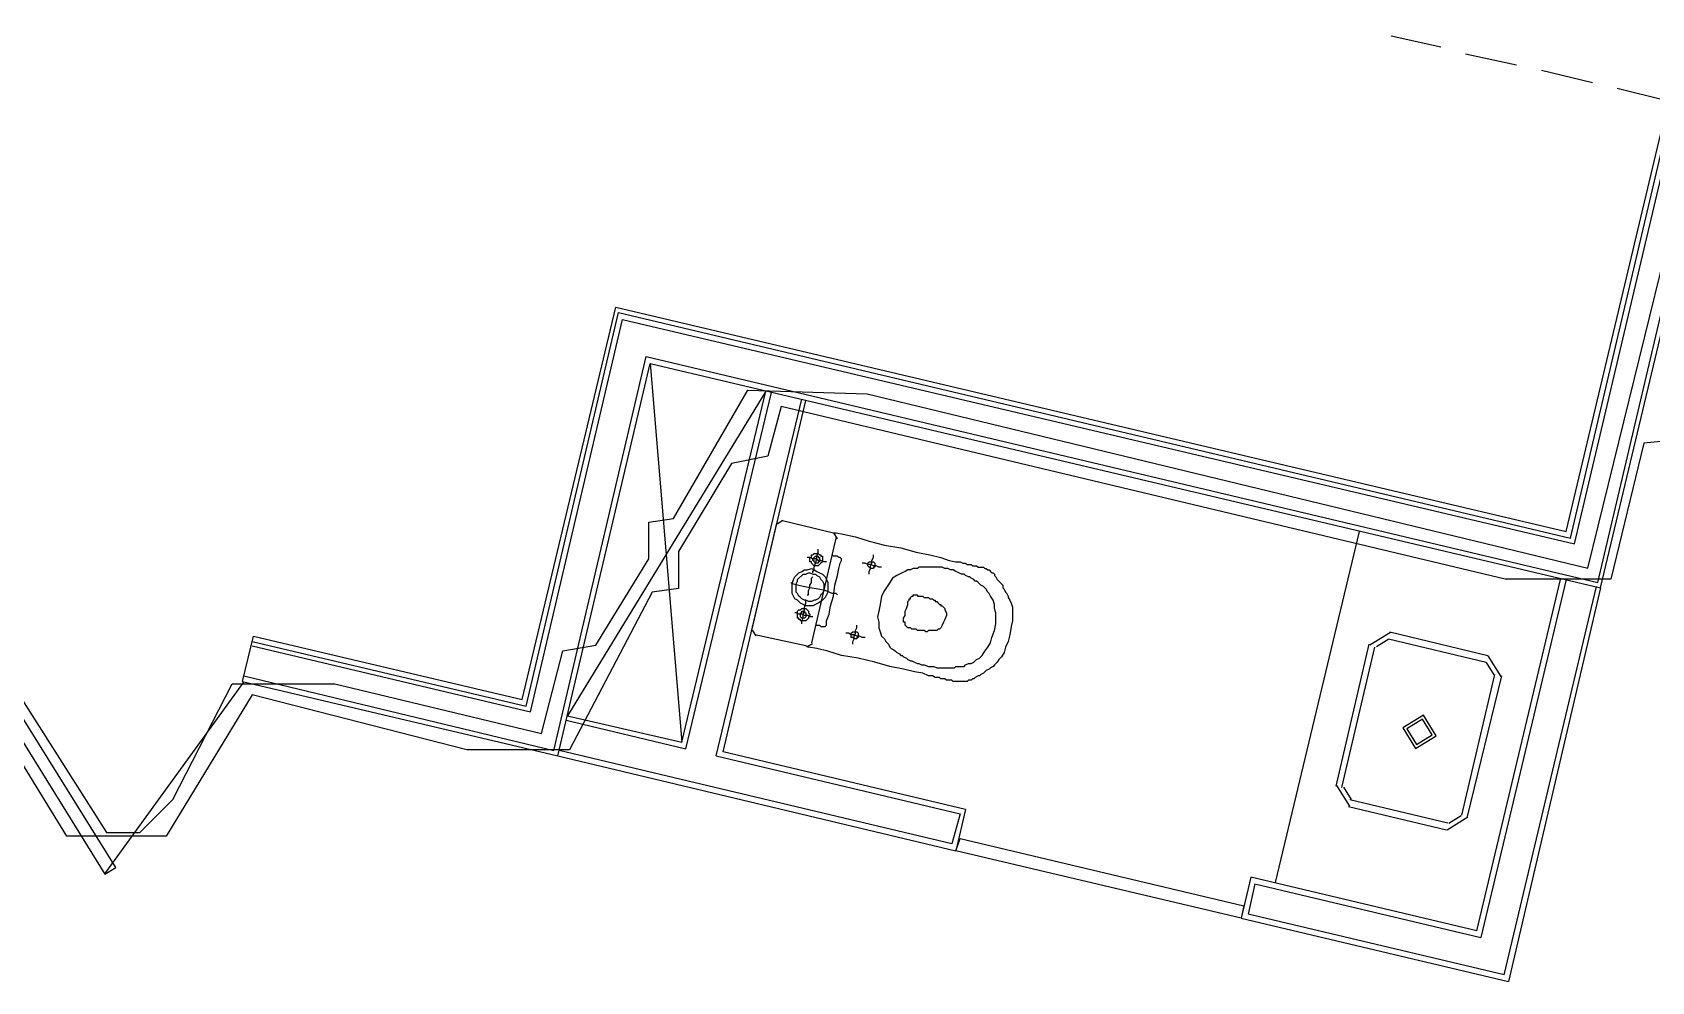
# Model space of a CAD drawing. Header units: feet. Extents: x -84 to 198, y -22 to 181.
# Drawn here: x 64.91 to 80.59, y 39.55 to 48.74 of the extents above; entities that cross this region are included whole.
import ezdxf

# ---------------------------------------------------------------- set-up
doc = ezdxf.new("R2010")
doc.units = ezdxf.units.FT
for name, color, linetype in [('A-AREA-COMUN', 252, 'CONTINUOUS'), ('A-AREA-UNIDAD', 30, 'CONTINUOUS'), ('A-LINEA', 7, 'CONTINUOUS')]:
    doc.layers.add(name, color=color, linetype=linetype)

msp = doc.modelspace()

# ---------------------------------------------------------------- linework, layer by layer
at = {"layer": 'A-AREA-COMUN'}
msp.add_lwpolyline([(64.128, 43.36), (65.632, 40.9956), (65.952, 40.9956), (66.272, 41.3156), (66.848, 42.4356), (67.84, 42.4356), (69.84, 41.9556), (70.048, 42.7556), (70.368, 42.8089), (70.88, 43.6444), (70.88, 44), (71.12, 44.0356), (71.84, 45.28), (72.992, 45.2444), (79.968, 43.5556), (80.768, 46.8089)], dxfattribs=at)
at = {"layer": 'A-AREA-UNIDAD'}
msp.add_lwpolyline([(80.88, 44.8), (80.512, 44.7644), (80.192, 43.4489), (79.168, 43.4489), (72.16, 45.12), (72.032, 44.64), (71.68, 44.5689), (71.168, 43.7156), (71.168, 43.36), (70.912, 43.3244), (70.112, 41.7956), (69.12, 41.7956), (67.04, 42.3289), (66.208, 40.96), (65.248, 40.96), (63.968, 43.04)], dxfattribs=at)
at = {"layer": 'A-LINEA'}
for p, q in [((79.76, 43.9111), (81.0133, 49.1911)), ((79.8, 43.8444), (81.0533, 49.1778)), ((79.84, 43.7911), (81.1067, 49.1644)), ((80.0667, 43.4178), (81.4, 49.0978)), ((80.0933, 43.3644), (81.4533, 49.0844)), ((78.0667, 48.7111), (78.5467, 48.6044)), ((78.7867, 48.5378), (79.28, 48.4311)), ((79.52, 48.3778), (80.0133, 48.2578)), ((80.2533, 48.2044), (80.7333, 48.0844)), ((69.6533, 42.2844), (70.56, 46.0844)), ((70.56, 46.0844), (79.76, 43.9111)), ((69.6933, 42.2178), (70.5867, 46.0311)), ((69.7333, 42.1644), (70.6267, 45.9644)), ((70.5867, 46.0311), (79.8, 43.8444)), ((70.6267, 45.9644), (79.84, 43.7911)), ((69.96, 41.7911), (70.8533, 45.6044)), ((70, 41.7378), (70.8933, 45.5378)), ((70.8533, 45.6044), (80.0667, 43.4178)), ((70.8933, 45.5378), (80.0933, 43.3644)), ((70.8933, 45.5378), (71.2, 41.8711)), ((72.0133, 45.2711), (70.0933, 42.1244)), ((71.24, 41.8044), (72.0667, 45.2578)), ((71.5333, 41.7378), (72.36, 45.1911)), ((71.6, 41.7778), (72.4, 45.1778)), ((71.88, 42.9644), (72.12, 43.9911)), ((72.1774, 44.0165), (72.1213, 43.9819)), ((72.1733, 44.0178), (72.6667, 43.8978)), ((72.7054, 43.8404), (72.6707, 43.8965)), ((76.9467, 40.5111), (77.76, 43.9111)), ((72.6933, 43.8578), (72.4533, 42.8311)), ((78.8933, 40.0444), (79.7067, 43.4578)), ((79.76, 43.4444), (78.9333, 39.9778)), ((79.16, 39.6178), (80.0533, 43.3778)), ((80.0933, 43.3644), (79.2, 39.5511)), ((71.8813, 42.9552), (71.9159, 42.899)), ((66.9467, 42.4578), (67.0533, 42.8978)), ((67.04, 42.8444), (69.6933, 42.2178)), ((67.04, 42.8044), (69.7333, 42.1644)), ((67.0533, 42.8978), (69.6533, 42.2844)), ((72.4, 42.8044), (71.9067, 42.9111)), ((72.4093, 42.7924), (72.4654, 42.827)), ((77.5333, 41.4444), (77.8533, 42.8178)), ((77.5867, 41.4311), (77.9067, 42.7911)), ((78.0584, 42.9333), (77.8578, 42.8095)), ((78.043, 42.8684), (77.9227, 42.7941)), ((78.04, 42.8711), (78.9867, 42.6444)), ((78.0533, 42.9378), (79, 42.7111)), ((79.064, 42.5214), (78.9897, 42.6418)), ((79.1289, 42.5061), (79.005, 42.7066)), ((66.96, 42.5111), (69.96, 41.7911)), ((79.0667, 42.5244), (78.7467, 41.1644)), ((79.1333, 42.5111), (78.8, 41.1511)), ((65.615, 40.5952), (66.9592, 42.4522)), ((66.9467, 42.4578), (70, 41.7378)), ((70.08, 42.0844), (71.24, 41.8044)), ((70, 41.7378), (73.8533, 40.8178)), ((73.8133, 40.8844), (70.0133, 41.7911)), ((71.5333, 41.7378), (73.8933, 41.1778)), ((73.9467, 41.2178), (71.6, 41.7778)), ((77.5378, 41.4495), (77.6616, 41.2489)), ((77.6027, 41.4341), (77.677, 41.3138)), ((78.6, 41.0178), (77.6533, 41.2444)), ((78.6133, 41.0844), (77.6667, 41.3111)), ((73.8933, 41.1778), (73.8133, 40.8844)), ((73.9467, 41.2178), (73.8533, 40.8178)), ((78.6083, 41.0223), (78.8089, 41.1461)), ((78.6236, 41.0871), (78.744, 41.1614)), ((76.7067, 40.5644), (76.6133, 40.1644)), ((76.7467, 40.4978), (76.68, 40.2044)), ((78.8933, 40.0444), (76.7067, 40.5644)), ((76.7467, 40.4978), (78.9333, 39.9778)), ((76.6133, 40.1644), (79.2, 39.5511)), ((79.16, 39.6178), (76.68, 40.2044))]:
    msp.add_line(p, q, dxfattribs=at)
for points in [[(70.0933, 42.1244), (71.2, 41.8711), (72.0133, 45.2711)], [(72.6667, 43.8978), (72.6933, 43.8978), (72.76, 43.8844), (72.88, 43.8578), (73.0133, 43.8178), (73.16, 43.7778), (73.32, 43.7511), (73.4667, 43.7111), (73.6, 43.6844), (73.7067, 43.6578), (73.7867, 43.6311), (73.8533, 43.6178), (73.8933, 43.6178), (73.92, 43.6044), (73.9333, 43.6044), (73.9467, 43.6044), (73.96, 43.5911), (73.9733, 43.5911), (73.9867, 43.5911), (74, 43.5911), (74.0133, 43.5778), (74.0267, 43.5778), (74.04, 43.5778), (74.0533, 43.5778), (74.0667, 43.5644), (74.08, 43.5644), (74.1067, 43.5644), (74.12, 43.5644), (74.1333, 43.5511), (74.1467, 43.5511), (74.16, 43.5378), (74.1733, 43.5378), (74.1867, 43.5244), (74.2, 43.5111), (74.2133, 43.5111), (74.2267, 43.4978), (74.2267, 43.4844), (74.24, 43.4711), (74.2533, 43.4444), (74.2667, 43.4311), (74.28, 43.4178), (74.2933, 43.4044), (74.3067, 43.3911), (74.3067, 43.3644), (74.32, 43.3511), (74.3333, 43.3244), (74.3467, 43.3111), (74.36, 43.2844), (74.36, 43.2711), (74.3733, 43.2444), (74.3867, 43.2178), (74.4, 43.1778), (74.4, 43.1378), (74.4, 43.0978), (74.4, 43.0444), (74.3867, 42.9911), (74.3733, 42.9111), (74.36, 42.8444), (74.3333, 42.7911), (74.32, 42.7378), (74.2933, 42.6978), (74.2667, 42.6711), (74.2533, 42.6444), (74.2267, 42.6178), (74.2133, 42.6044), (74.1867, 42.5911), (74.1733, 42.5778), (74.1467, 42.5644), (74.1333, 42.5511), (74.12, 42.5378), (74.0933, 42.5244), (74.08, 42.5111), (74.0667, 42.5111), (74.04, 42.4978), (74.0267, 42.4844), (74.0133, 42.4844), (74, 42.4711), (73.9733, 42.4711), (73.96, 42.4578), (73.9467, 42.4578), (73.9333, 42.4578), (73.92, 42.4578), (73.8933, 42.4578), (73.88, 42.4578), (73.8667, 42.4578), (73.8533, 42.4578), (73.84, 42.4578), (73.8267, 42.4578), (73.8133, 42.4711), (73.8, 42.4711), (73.7733, 42.4711), (73.76, 42.4711), (73.7467, 42.4844), (73.7333, 42.4844), (73.72, 42.4844), (73.7067, 42.4844), (73.6933, 42.4978), (73.68, 42.4978), (73.6533, 42.4978), (73.6267, 42.5111), (73.5867, 42.5111), (73.5333, 42.5378), (73.4533, 42.5511), (73.3467, 42.5778), (73.2133, 42.6044), (73.0667, 42.6444), (72.9067, 42.6844), (72.7467, 42.7111), (72.6133, 42.7511), (72.5067, 42.7778), (72.4267, 42.7911), (72.4, 42.8044)], [(72.4667, 43.5111), (72.4667, 43.5244), (72.48, 43.5378), (72.48, 43.5644), (72.4933, 43.6044), (72.5067, 43.6444), (72.5067, 43.6711), (72.52, 43.7111), (72.52, 43.7244), (72.52, 43.7378)], [(72.6, 43.6178), (72.5867, 43.6178), (72.5733, 43.6178), (72.5467, 43.6311), (72.52, 43.6311), (72.4933, 43.6444), (72.4667, 43.6444), (72.44, 43.6578), (72.4133, 43.6578)], [(72.56, 43.6311), (72.56, 43.6178), (72.5467, 43.6044), (72.5333, 43.5911), (72.52, 43.5778), (72.5067, 43.5778), (72.4933, 43.5778), (72.48, 43.5778), (72.4667, 43.5911), (72.4533, 43.6044), (72.4533, 43.6178), (72.44, 43.6178), (72.44, 43.6311), (72.44, 43.6444), (72.44, 43.6578), (72.4533, 43.6578), (72.4533, 43.6711), (72.4533, 43.6844), (72.4667, 43.6844), (72.48, 43.6978), (72.4933, 43.6978), (72.5067, 43.6978), (72.52, 43.6978), (72.5333, 43.6844), (72.5467, 43.6844), (72.5467, 43.6711), (72.56, 43.6711), (72.56, 43.6578), (72.56, 43.6444), (72.56, 43.6311)], [(72.5333, 43.6311), (72.5333, 43.6178), (72.52, 43.6178), (72.52, 43.6044), (72.5067, 43.6044), (72.4933, 43.6044), (72.48, 43.6178), (72.48, 43.6311), (72.4667, 43.6311), (72.4667, 43.6444), (72.48, 43.6578), (72.4933, 43.6711), (72.5067, 43.6711), (72.52, 43.6711), (72.52, 43.6578), (72.5333, 43.6578), (72.5333, 43.6444), (72.5333, 43.6311)], [(72.4933, 43.0044), (72.5067, 43.0044), (72.52, 43.0044), (72.5333, 43.0044), (72.5467, 42.9911), (72.56, 42.9911), (72.5733, 42.9911), (72.5867, 42.9911), (72.6, 43.0044), (72.6, 43.0178), (72.6, 43.0444), (72.6267, 43.1111), (72.64, 43.1911), (72.6667, 43.2844), (72.68, 43.3911), (72.7067, 43.4844), (72.72, 43.5511), (72.7333, 43.6044), (72.7467, 43.6311), (72.7467, 43.6444), (72.7333, 43.6578), (72.72, 43.6578), (72.7067, 43.6711), (72.6933, 43.6711), (72.68, 43.6711), (72.6667, 43.6711), (72.6533, 43.6844)], [(73.1333, 43.5644), (73.12, 43.5644), (73.1067, 43.5644), (73.08, 43.5778), (73.0533, 43.5778), (73.0267, 43.5911), (73, 43.5911), (72.9733, 43.6044), (72.9467, 43.6044)], [(73.0667, 43.5778), (73.0667, 43.5644), (73.0533, 43.5644), (73.0533, 43.5511), (73.04, 43.5511), (73.0267, 43.5511), (73.0133, 43.5644), (73, 43.5778), (73, 43.5911), (73, 43.6044), (73.0133, 43.6178), (73.0267, 43.6178), (73.04, 43.6178), (73.0533, 43.6178), (73.0667, 43.6044), (73.0667, 43.5911), (73.0667, 43.5778)], [(73.0133, 43.4978), (73.0133, 43.5111), (73.0133, 43.5244), (73.0267, 43.5511), (73.0267, 43.5778), (73.04, 43.6044), (73.04, 43.6311), (73.0533, 43.6578), (73.0533, 43.6711), (73.0533, 43.6844)], [(72.7067, 43.2978), (72.6933, 43.3111), (72.6533, 43.3111), (72.5867, 43.3378), (72.52, 43.3511), (72.44, 43.3644), (72.3733, 43.3778), (72.32, 43.3911), (72.2667, 43.4044), (72.2533, 43.4178)], [(72.6133, 43.3244), (72.6, 43.2978), (72.5867, 43.2711), (72.56, 43.2444), (72.5467, 43.2311), (72.52, 43.2178), (72.4933, 43.2044), (72.4667, 43.1911), (72.4267, 43.1911), (72.4, 43.1911), (72.3733, 43.2044), (72.3467, 43.2178), (72.32, 43.2444), (72.2933, 43.2578), (72.28, 43.2844), (72.2667, 43.3111), (72.2667, 43.3511), (72.2667, 43.3778), (72.2667, 43.4044), (72.28, 43.4444), (72.2933, 43.4711), (72.3067, 43.4844), (72.3333, 43.5111), (72.36, 43.5244), (72.3867, 43.5378), (72.4133, 43.5378), (72.4533, 43.5511), (72.48, 43.5378), (72.5067, 43.5244), (72.5333, 43.5111), (72.56, 43.4978), (72.5867, 43.4711), (72.6, 43.4444), (72.6133, 43.4178), (72.6133, 43.3911), (72.6133, 43.3644), (72.6133, 43.3244)], [(72.5733, 43.3378), (72.56, 43.3111), (72.5467, 43.2978), (72.5333, 43.2711), (72.52, 43.2578), (72.4933, 43.2444), (72.48, 43.2444), (72.4533, 43.2311), (72.4267, 43.2311), (72.4, 43.2444), (72.3867, 43.2444), (72.36, 43.2578), (72.3467, 43.2711), (72.3333, 43.2844), (72.32, 43.3111), (72.3067, 43.3244), (72.3067, 43.3511), (72.3067, 43.3778), (72.3067, 43.4044), (72.32, 43.4311), (72.32, 43.4444), (72.3333, 43.4578), (72.36, 43.4844), (72.3733, 43.4978), (72.4, 43.4978), (72.4267, 43.5111), (72.44, 43.5111), (72.4667, 43.4978), (72.4933, 43.4978), (72.5067, 43.4844), (72.5333, 43.4711), (72.5467, 43.4444), (72.56, 43.4311), (72.5733, 43.4044), (72.5733, 43.3911), (72.5733, 43.3644), (72.5733, 43.3378)], [(72.4133, 43.2978), (72.4267, 43.2978), (72.4267, 43.3111), (72.4267, 43.3378), (72.44, 43.3644), (72.44, 43.3911), (72.4533, 43.4178), (72.4533, 43.4444), (72.4533, 43.4578), (72.4667, 43.4711)], [(73.12, 43.2044), (73.1067, 43.1378), (73.0933, 43.0844), (73.1067, 43.0311), (73.1067, 42.9778), (73.12, 42.9378), (73.1333, 42.8978), (73.16, 42.8711), (73.1733, 42.8444), (73.2, 42.8178), (73.2133, 42.7911), (73.2267, 42.7778), (73.2533, 42.7644), (73.2667, 42.7511), (73.28, 42.7378), (73.3067, 42.7244), (73.32, 42.7111), (73.3333, 42.7111), (73.3467, 42.6978), (73.3733, 42.6844), (73.3867, 42.6711), (73.4133, 42.6578), (73.4267, 42.6578), (73.4533, 42.6444), (73.48, 42.6311), (73.4933, 42.6311), (73.52, 42.6178), (73.5467, 42.6178), (73.5867, 42.6044), (73.6133, 42.6044), (73.64, 42.6044), (73.6667, 42.5911), (73.6933, 42.5911), (73.72, 42.5911), (73.7333, 42.5911), (73.76, 42.5911), (73.7867, 42.5911), (73.8, 42.5911), (73.8267, 42.5911), (73.84, 42.5911), (73.8533, 42.6044), (73.88, 42.6044), (73.8933, 42.6044), (73.9067, 42.6044), (73.9333, 42.6044), (73.9467, 42.6178), (73.9733, 42.6311), (74, 42.6311), (74.0267, 42.6444), (74.0533, 42.6711), (74.08, 42.6844), (74.1067, 42.7111), (74.1333, 42.7511), (74.16, 42.7911), (74.1867, 42.8311), (74.2, 42.8844), (74.2267, 42.9511), (74.24, 43.0178), (74.24, 43.0711), (74.24, 43.1244), (74.2267, 43.1644), (74.2267, 43.2044), (74.2133, 43.2444), (74.1867, 43.2844), (74.1733, 43.3111), (74.16, 43.3244), (74.1467, 43.3511), (74.1333, 43.3644), (74.12, 43.3778), (74.0933, 43.3911), (74.08, 43.4044), (74.0667, 43.4178), (74.0533, 43.4311), (74.04, 43.4311), (74.0267, 43.4444), (74, 43.4578), (73.9867, 43.4711), (73.9733, 43.4711), (73.9467, 43.4844), (73.9333, 43.4978), (73.9067, 43.4978), (73.88, 43.5111), (73.8533, 43.5244), (73.8267, 43.5378), (73.8, 43.5378), (73.7733, 43.5511), (73.7467, 43.5511), (73.72, 43.5644), (73.6933, 43.5644), (73.6667, 43.5644), (73.64, 43.5644), (73.6267, 43.5644), (73.6, 43.5644), (73.5733, 43.5644), (73.56, 43.5644), (73.5333, 43.5644), (73.52, 43.5644), (73.4933, 43.5644), (73.48, 43.5511), (73.4533, 43.5511), (73.44, 43.5511), (73.4133, 43.5378), (73.3867, 43.5378), (73.36, 43.5244), (73.3333, 43.5111), (73.3067, 43.4978), (73.28, 43.4844), (73.24, 43.4578), (73.2133, 43.4178), (73.1867, 43.3778), (73.16, 43.3378), (73.1333, 43.2844), (73.12, 43.2044)], [(73.4, 43.2578), (73.4133, 43.2578), (73.4133, 43.2711), (73.4267, 43.2844), (73.44, 43.2844), (73.44, 43.2978), (73.4533, 43.2978), (73.4667, 43.2978), (73.48, 43.2978), (73.48, 43.2844), (73.4933, 43.2844), (73.5067, 43.2844), (73.52, 43.2844), (73.5333, 43.2844), (73.5467, 43.2711), (73.56, 43.2711), (73.5733, 43.2711), (73.5867, 43.2711), (73.6, 43.2578), (73.6133, 43.2578), (73.6267, 43.2578), (73.64, 43.2444), (73.6533, 43.2444), (73.6533, 43.2311), (73.6667, 43.2311), (73.68, 43.2178), (73.6933, 43.2044), (73.7067, 43.2044), (73.7067, 43.1911), (73.72, 43.1911), (73.7333, 43.1778), (73.7467, 43.1644), (73.7467, 43.1511), (73.76, 43.1244), (73.76, 43.0978), (73.7467, 43.0578), (73.7333, 43.0311), (73.72, 43.0044), (73.7067, 42.9778), (73.6933, 42.9644), (73.68, 42.9644), (73.6667, 42.9511), (73.6533, 42.9511), (73.64, 42.9511), (73.6267, 42.9511), (73.6133, 42.9511), (73.6, 42.9511), (73.5867, 42.9511), (73.5733, 42.9378), (73.56, 42.9378), (73.5467, 42.9511), (73.5333, 42.9511), (73.52, 42.9511), (73.5067, 42.9511), (73.4933, 42.9511), (73.48, 42.9511), (73.4667, 42.9644), (73.4533, 42.9644), (73.44, 42.9644), (73.4267, 42.9644), (73.4133, 42.9778), (73.4, 42.9778), (73.3867, 42.9778), (73.3733, 42.9911), (73.36, 43.0044), (73.36, 43.0178), (73.36, 43.0311), (73.3467, 43.0311), (73.3467, 43.0444), (73.3467, 43.0578), (73.3467, 43.0711), (73.36, 43.0978), (73.36, 43.1378), (73.3733, 43.1644), (73.3867, 43.2044), (73.3867, 43.2311), (73.4, 43.2444), (73.4, 43.2578)], [(64.0267, 43.1511), (65.6133, 40.5911), (65.72, 40.6578), (64.1333, 43.2044), (64.0267, 43.1511)], [(72.4667, 43.0844), (72.44, 43.0844), (72.4267, 43.0978), (72.3867, 43.0978), (72.36, 43.1111), (72.3333, 43.1111), (72.3067, 43.1244), (72.2933, 43.1244)], [(72.4267, 43.0844), (72.4267, 43.0711), (72.4133, 43.0578), (72.4, 43.0444), (72.3867, 43.0444), (72.3733, 43.0444), (72.36, 43.0444), (72.3467, 43.0444), (72.3467, 43.0578), (72.3333, 43.0578), (72.3333, 43.0711), (72.32, 43.0711), (72.32, 43.0844), (72.32, 43.0978), (72.32, 43.1111), (72.32, 43.1244), (72.32, 43.1378), (72.3333, 43.1511), (72.3467, 43.1511), (72.36, 43.1644), (72.3733, 43.1644), (72.3867, 43.1644), (72.4, 43.1644), (72.4133, 43.1511), (72.4267, 43.1378), (72.4267, 43.1244), (72.44, 43.1111), (72.44, 43.0978), (72.4267, 43.0844)], [(72.4, 43.0978), (72.4, 43.0844), (72.3867, 43.0711), (72.3733, 43.0711), (72.36, 43.0711), (72.3467, 43.0844), (72.3467, 43.0978), (72.3467, 43.1111), (72.3467, 43.1244), (72.36, 43.1244), (72.36, 43.1378), (72.3733, 43.1378), (72.3867, 43.1378), (72.3867, 43.1244), (72.4, 43.1244), (72.4, 43.1111), (72.4, 43.0978)], [(72.36, 43.0178), (72.36, 43.0311), (72.36, 43.0444), (72.3733, 43.0711), (72.3733, 43.1111), (72.3867, 43.1511), (72.3867, 43.1778), (72.4, 43.2178), (72.4, 43.2311), (72.4, 43.2444)], [(72.8533, 42.8178), (72.8533, 42.8311), (72.8533, 42.8444), (72.8667, 42.8711), (72.8667, 42.8978), (72.88, 42.9244), (72.88, 42.9511), (72.8933, 42.9778), (72.8933, 42.9911), (72.8933, 43.0044)], [(72.9733, 42.8844), (72.96, 42.8844), (72.9467, 42.8844), (72.92, 42.8978), (72.8933, 42.8978), (72.8667, 42.9111), (72.84, 42.9111), (72.8133, 42.9244), (72.7867, 42.9244)], [(72.9067, 42.8978), (72.9067, 42.8844), (72.8933, 42.8844), (72.8933, 42.8711), (72.88, 42.8711), (72.8667, 42.8711), (72.8533, 42.8844), (72.84, 42.8844), (72.84, 42.8978), (72.84, 42.9111), (72.84, 42.9244), (72.8533, 42.9378), (72.8667, 42.9378), (72.88, 42.9378), (72.8933, 42.9378), (72.9067, 42.9244), (72.9067, 42.9111), (72.9067, 42.8978)], [(78.3016, 41.8089), (78.5022, 41.9327), (78.3784, 42.1333), (78.1778, 42.0095), (78.3016, 41.8089)], [(78.3108, 41.8478), (78.4633, 41.9419), (78.3692, 42.0944), (78.2167, 42.0003), (78.3108, 41.8478)], [(73.8933, 40.9378), (76.64, 40.2844), (76.6133, 40.1644), (73.8533, 40.8178), (73.8933, 40.9378)]]:
    msp.add_lwpolyline(points, dxfattribs=at)

doc.saveas('drawing.dxf')
